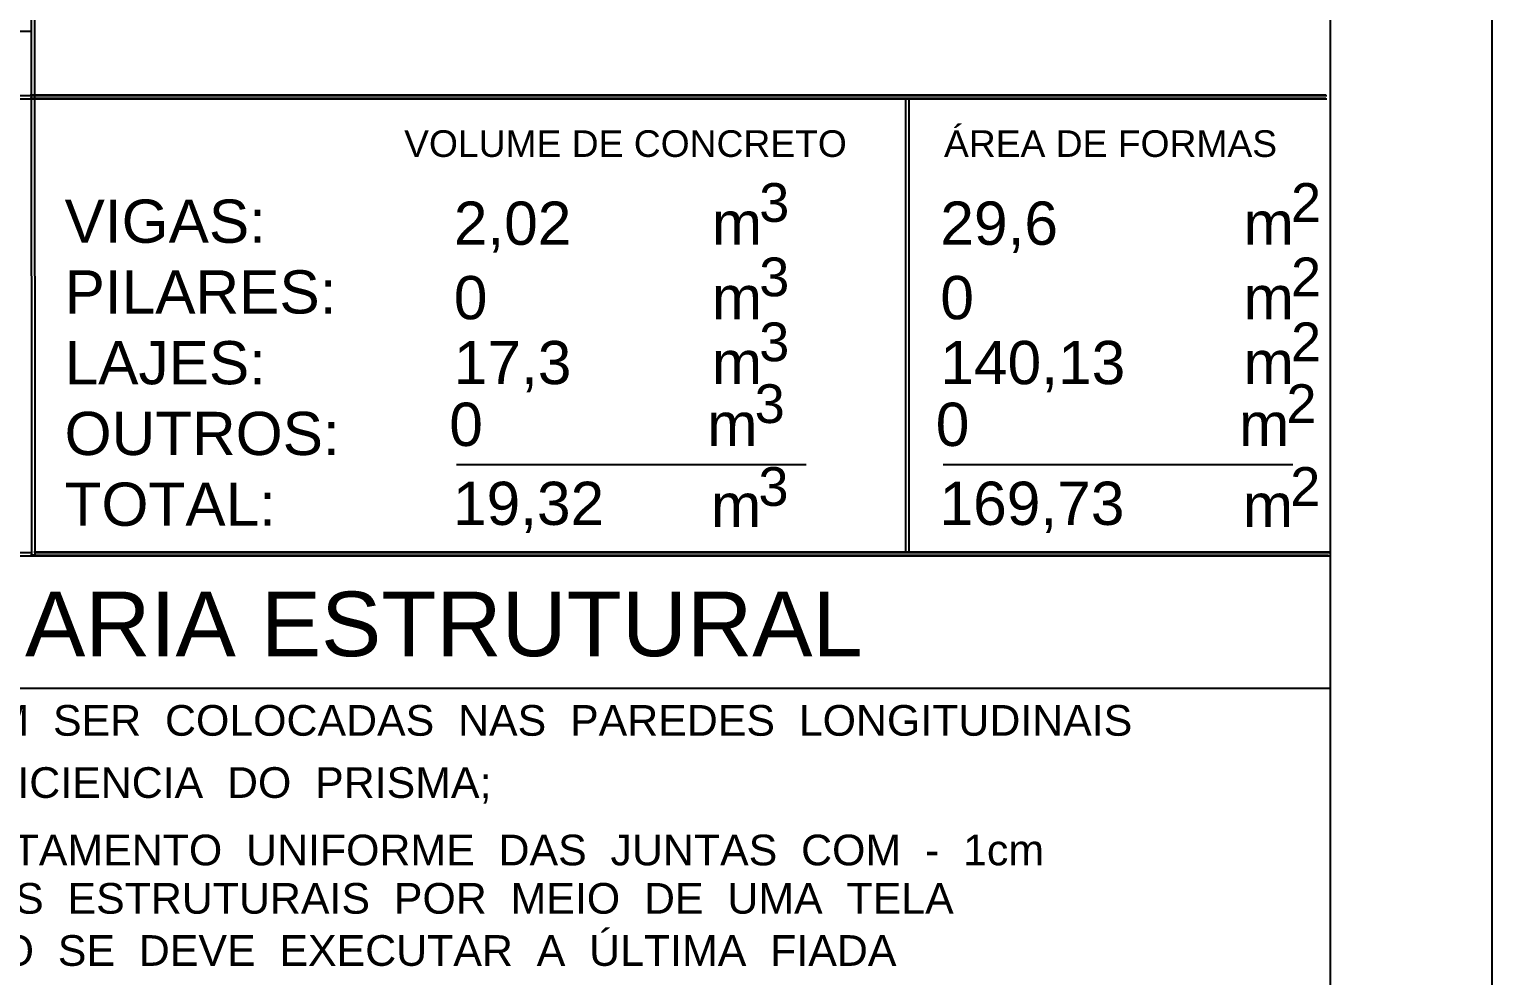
# Model space of a CAD drawing. Extents: x 0 to 119, y 0 to 84.
# Drawn here: x 109.85 to 118.9, y 48.53 to 54.39 of the extents above; entities that cross this region are included whole.
import ezdxf

# ---------------------------------------------------------------- set-up
doc = ezdxf.new("R2010")
doc.units = 0
doc.header["$MEASUREMENT"] = 0
for name, color, linetype in [('3', 7, 'CONTINUOUS'), ('40', 7, 'CONTINUOUS'), ('7', 232, 'CONTINUOUS')]:
    doc.layers.add(name, color=color, linetype=linetype)
doc.styles.add('TQS_ARIAL', font='arial.ttf')

msp = doc.modelspace()

# ---------------------------------------------------------------- linework, layer by layer
at = {"layer": '3', "color": 7, "linetype": 'Continuous'}
for p, q in [((109.862321, 51.130866), (109.861166, 58.554074)), ((109.882908, 51.130866), (109.881753, 58.554074)), ((100.4206, 53.960586), (109.884501, 53.960586)), ((100.438667, 53.981173), (109.861166, 53.981173)), ((109.853855, 53.985516), (117.872089, 53.985516)), ((109.853855, 53.964929), (117.872089, 53.964929)), ((109.853855, 53.964929), (117.86844, 53.964929)), ((109.857517, 53.981173), (117.875751, 53.981173)), ((109.857517, 53.960586), (117.875751, 53.960586)), ((109.857517, 53.960586), (117.872102, 53.960586)), ((109.861166, 53.981173), (117.8794, 53.981173)), ((109.861166, 53.960586), (117.8794, 53.960586)), ((109.861166, 53.960586), (117.875751, 53.960586)), ((115.270675, 53.960586), (115.270675, 51.151452)), ((115.291583, 53.960586), (115.291583, 51.151452)), ((100.4206, 51.151452), (109.862321, 51.151452)), ((100.4206, 51.151452), (109.862321, 51.151452)), ((109.875597, 51.155795), (117.892689, 51.155795)), ((109.875597, 51.155795), (117.890182, 51.155795)), ((109.875597, 51.155795), (117.892689, 51.155795)), ((109.875597, 51.155795), (117.890182, 51.155795)), ((109.879259, 51.151452), (117.896351, 51.151452)), ((109.879259, 51.151452), (117.893844, 51.151452)), ((109.879259, 51.151452), (117.896351, 51.151452)), ((109.879259, 51.151452), (117.893844, 51.151452)), ((109.882908, 51.151452), (117.9, 51.151452)), ((109.882908, 51.151452), (117.897493, 51.151452)), ((109.882908, 51.151452), (117.9, 51.151452)), ((109.882908, 51.151452), (117.897493, 51.151452)), ((100.398169, 51.130866), (109.862321, 51.130866)), ((100.398169, 51.130866), (109.862321, 51.130866)), ((109.875597, 51.135209), (117.889027, 51.135209)), ((109.875597, 51.135209), (117.889027, 51.135209)), ((109.879259, 51.130866), (117.892689, 51.130866)), ((109.879259, 51.130866), (117.892689, 51.130866)), ((109.882908, 51.130866), (117.896338, 51.130866)), ((109.882908, 51.130866), (117.896338, 51.130866))]:
    msp.add_line(p, q, dxfattribs=at)
at = {"layer": '40', "linetype": 'Continuous'}
for p, q in [((118.9, 84.099998), (118.9, 29.699798)), ((100.4206, 54.380454), (109.861166, 54.380454)), ((112.492399, 51.695926), (114.6565, 51.695926)), ((115.503718, 51.695926), (117.667819, 51.695926)), ((100.419235, 51.130866), (117.9, 51.130866)), ((100.419235, 51.130866), (117.896338, 51.130866)), ((100.419235, 51.130866), (117.9, 51.130866)), ((100.419235, 51.130866), (117.896338, 51.130866)), ((109.875597, 51.135209), (109.85501, 51.135209)), ((109.875597, 51.135209), (109.85501, 51.135209)), ((109.875597, 51.135209), (109.85501, 51.135209)), ((109.875597, 51.135209), (109.85501, 51.135209)), ((109.879259, 51.130866), (109.858672, 51.130866)), ((109.879259, 51.130866), (109.858672, 51.130866)), ((109.879259, 51.130866), (109.858672, 51.130866)), ((109.879259, 51.130866), (109.858672, 51.130866)), ((109.882908, 51.130866), (109.862321, 51.130866)), ((109.882908, 51.130866), (109.862321, 51.130866)), ((109.882908, 51.130866), (109.862321, 51.130866)), ((109.882908, 51.130866), (109.862321, 51.130866)), ((100.4, 50.310783), (117.9, 50.310783))]:
    msp.add_line(p, q, dxfattribs=at)
at = {"layer": '7', "color": 232, "linetype": 'Continuous'}
msp.add_line((117.9, 83.099998), (117.9, 0.999998), dxfattribs=at)

# ---------------------------------------------------------------- texts
at = {"layer": '40', "linetype": 'Continuous', "style": 'TQS_ARIAL'}
for s, height, p in [('ÁREA DE FORMAS ', 0.165, (115.509431, 53.60081)), ('VOLUME DE CONCRETO', 0.165, (112.1677, 53.60081)), ('3', 0.24, (114.365615, 53.198616)), ('2', 0.24, (117.657347, 53.198616)), ('VIGAS:', 0.267629, (110.065993, 53.069058)), ('2,02', 0.267629, (112.475319, 53.056601)), ('29,6', 0.268, (115.486638, 53.056601)), ('m', 0.267629, (114.072112, 53.056601)), ('m', 0.267629, (117.363844, 53.056601)), ('3', 0.24, (114.365615, 52.737679)), ('2', 0.24, (117.657347, 52.737679)), ('PILARES:', 0.267629, (110.065993, 52.630902)), ('0', 0.267629, (112.475319, 52.595665)), ('m', 0.267629, (114.072112, 52.595664)), ('0', 0.268, (115.486638, 52.595665)), ('m', 0.267629, (117.363844, 52.595664)), ('3', 0.24, (114.365615, 52.335529)), ('2', 0.24, (117.657347, 52.335529)), ('LAJES:', 0.267629, (110.065993, 52.192746)), ('17,3', 0.267629, (112.475319, 52.193514)), ('140,13', 0.268, (115.486638, 52.193514)), ('m', 0.267629, (114.072112, 52.193514)), ('m', 0.267629, (117.363844, 52.193514)), ('3', 0.24, (114.337388, 51.952827)), ('2', 0.24, (117.62912, 51.952827)), ('0', 0.268, (112.447091, 51.810812)), ('0', 0.268, (115.45841, 51.810812)), ('OUTROS:', 0.267629, (110.065993, 51.75459)), ('m', 0.267629, (114.043885, 51.810812)), ('m', 0.267629, (117.335617, 51.810812)), ('3', 0.24, (114.360569, 51.439874)), ('2', 0.24, (117.652301, 51.439874)), ('TOTAL:', 0.267629, (110.065993, 51.316434)), ('19,32', 0.267629, (112.470272, 51.321666)), ('m', 0.267629, (114.067065, 51.309491)), ('169,73', 0.268, (115.481591, 51.321666)), ('m', 0.267629, (117.358797, 51.309491)), ('DETALHES DA ALVENARIA ESTRUTURAL', 0.4, (103.95291, 50.508765)), (' 1)  AS  CORDÕES DE ARGAMASSA DAS JUNTAS  HORIZONTAIS  DEVEM  SER  COLOCADAS  NAS  PAREDES  LONGITUDINAIS', 0.19, (100.571259, 50.016272)), ('      E  TRANSVERSAIS  DOS BLOCOS  PARA  GARANTIR  COMPLETA  EFICIENCIA  DO  PRISMA;', 0.19, (100.571259, 49.631357)), (' 2)  TODAS  AS  ELEVAÇÕES  DEVEM  SER  EXECUTADAS  COM  ASSENTAMENTO  UNIFORME  DAS  JUNTAS  COM  -  1cm', 0.19, (100.571259, 49.213734)), (' 3)  A  ALVENARIA  DE  VEDAÇÃO  DEVE  SER  AMARRADA  AS  PAREDES  ESTRUTURAIS  POR  MEIO  DE  UMA  TELA', 0.19, (100.571259, 48.914279)), ('      BELGOFIX  OU  SIMILAR,  CONFORME  DETALHE.  ALÉM  DISSO  NÃO  SE  DEVE  EXECUTAR  A  ÚLTIMA  FIADA  ', 0.19, (100.571259, 48.591279))]:
    msp.add_text(s, height=height, dxfattribs=at).set_placement(p)

doc.saveas('drawing.dxf')
